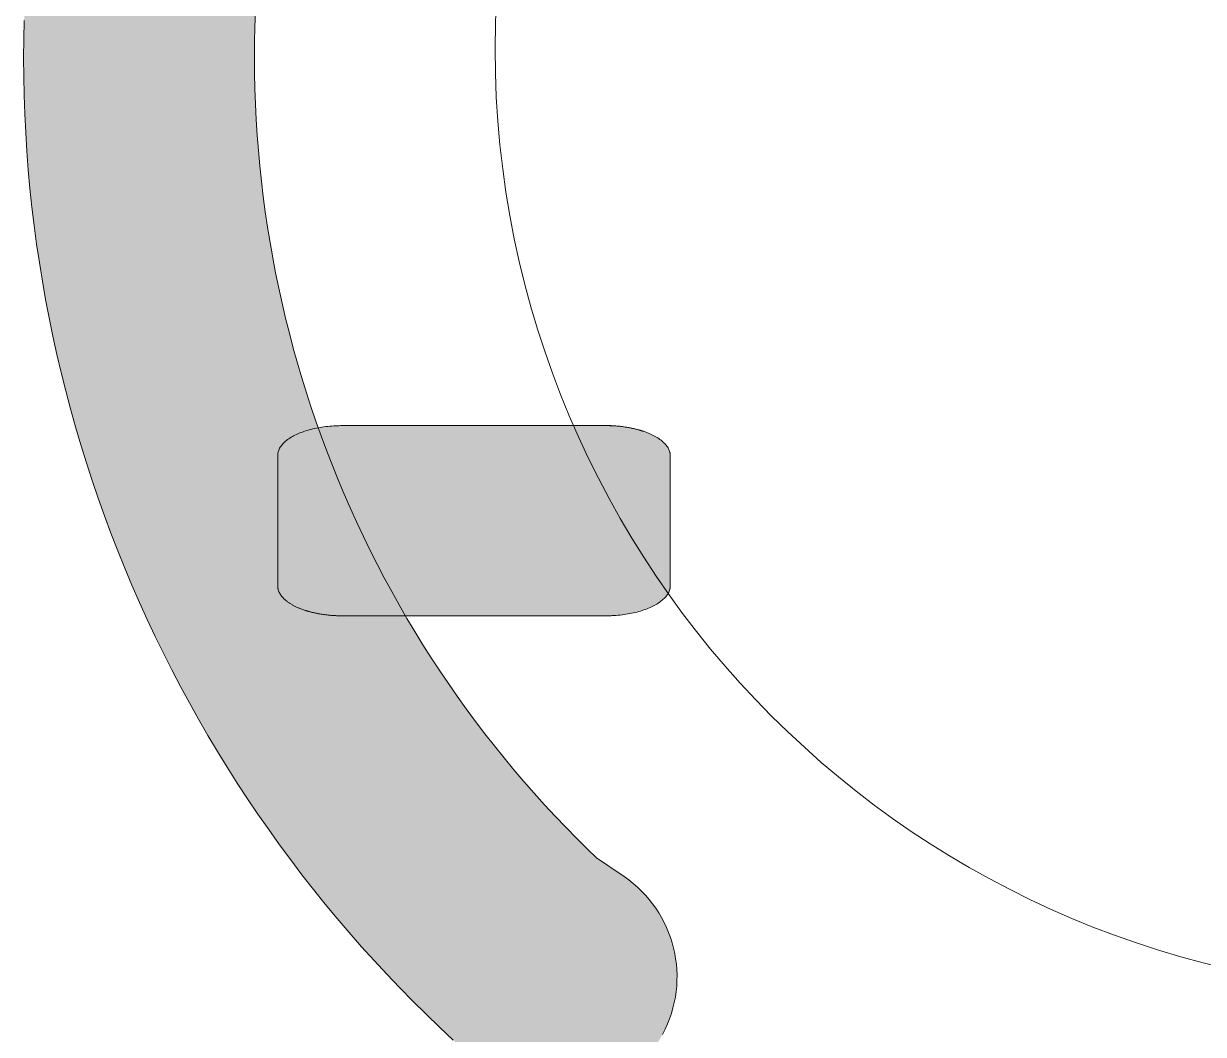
# Model space of a CAD drawing. Header units: metres. Extents: x 512 to 829, y -209 to 245.
# Drawn here: x 729.6267 to 729.8822, y -78.1878 to -77.969 of the extents above; entities that cross this region are included whole.
import ezdxf

# ---------------------------------------------------------------- set-up
doc = ezdxf.new("R2010")
doc.units = ezdxf.units.M
doc.header["$LTSCALE"] = 0.508
doc.layers.add('None', color=7, linetype='Continuous', lineweight=5)

msp = doc.modelspace()

# ---------------------------------------------------------------- hatches: boundary and pattern name
at = {"layer": 'None', "linetype": 'Continuous', "lineweight": 0}
h = msp.add_hatch(color=253, dxfattribs=at)
edge = h.paths.add_edge_path()
edge.add_arc((729.741905413396, -78.17534164447682), 0.0263100125701547, -28.28239194492909, 55.658272637245375, ccw=False)
edge.add_arc((729.741908591887, -78.17533966042743), 0.02630815379662664, -112.23924688093672, -28.28947705002662, ccw=False)
edge.add_line((729.7319516158067, -78.19969079147972), (729.7288466158067, -78.19708979147971))
edge.add_line((729.7288466158067, -78.1970897914797), (729.7257776158067, -78.1944457914797))
edge.add_line((729.7257776158067, -78.19444579147967), (729.7227486158067, -78.19176079147967))
edge.add_line((729.7227486158067, -78.19176079147962), (729.7197626158068, -78.18903879147963))
edge.add_line((729.7197626158066, -78.18903879147967), (729.7168056158066, -78.18626879147968))
edge.add_line((729.7168056158067, -78.18626879147962), (729.7138886158067, -78.18345579147962))
edge.add_line((729.7138886158067, -78.18345579147967), (729.7110166158067, -78.18060879147967))
edge.add_line((729.7110166158067, -78.1806087914797), (729.7081796158067, -78.17771679147971))
edge.add_line((729.7081796158067, -78.17771679147972), (729.7053866158067, -78.17478779147973))
edge.add_line((729.7053866158067, -78.17478779147962), (729.7026386158067, -78.17182579147962))
edge.add_line((729.7026386158067, -78.1718257914797), (729.6999246158067, -78.16881679147971))
edge.add_line((729.6999246158067, -78.16881679147968), (729.6972526158067, -78.16576879147968))
edge.add_line((729.6972526158066, -78.16576879147965), (729.6946296158067, -78.16269279147966))
edge.add_line((729.6946296158067, -78.16269279147969), (729.6920476158067, -78.15957579147968))
edge.add_line((729.6920476158067, -78.15957579147971), (729.6895066158067, -78.15642079147972))
edge.add_line((729.6895066158066, -78.15642079147972), (729.6870096158067, -78.15322879147972))
edge.add_line((729.6870096158067, -78.1532287914797), (729.6845646158067, -78.1500117914797))
edge.add_line((729.6845646158067, -78.15001179147964), (729.6821586158068, -78.14675479147965))
edge.add_line((729.6821586158067, -78.14675479147968), (729.6797976158067, -78.14346079147967))
edge.add_line((729.6797976158067, -78.1434607914797), (729.6774826158068, -78.14013579147971))
edge.add_line((729.6774826158066, -78.14013579147968), (729.6752176158067, -78.13677979147968))
edge.add_line((729.6752176158067, -78.13677979147963), (729.6730006158067, -78.13339679147963))
edge.add_line((729.6730006158067, -78.13339679147964), (729.6708296158067, -78.12998079147965))
edge.add_line((729.6708296158067, -78.12998079147962), (729.6687086158067, -78.12653979147963))
edge.add_line((729.6687086158066, -78.12653979147967), (729.6666296158066, -78.12305679147966))
edge.add_line((729.6666296158066, -78.12305679147971), (729.6646056158066, -78.1195547914797))
edge.add_line((729.6646056158066, -78.11955479147969), (729.6626266158066, -78.1160207914797))
edge.add_line((729.6626266158066, -78.11602079147963), (729.6606976158066, -78.11245479147962))
edge.add_line((729.6606976158067, -78.11245479147965), (729.6588236158067, -78.10887479147965))
edge.add_line((729.6588236158067, -78.1088747914797), (729.6569986158067, -78.10526679147969))
edge.add_line((729.6569986158066, -78.10526679147961), (729.6552196158066, -78.10162479147962))
edge.add_line((729.6552196158067, -78.10162479147971), (729.6534936158067, -78.0979597914797))
edge.add_line((729.6534936158067, -78.09795979147964), (729.6518196158067, -78.09427579147965))
edge.add_line((729.6518196158066, -78.09427579147962), (729.6501996158066, -78.09056979147962))
edge.add_line((729.6501996158067, -78.09056979147965), (729.6486296158067, -78.08684179147966))
edge.add_line((729.6486296158067, -78.08684179147963), (729.6471076158067, -78.08307979147963))
edge.add_line((729.6471076158067, -78.08307979147969), (729.6456426158067, -78.07930479147967))
edge.add_line((729.6456426158067, -78.07930479147967), (729.6442316158067, -78.07551579147969))
edge.add_line((729.6442316158067, -78.07551579147969), (729.6428706158067, -78.07169879147968))
edge.add_line((729.6428706158067, -78.07169879147966), (729.6415636158067, -78.06786479147965))
edge.add_line((729.6415636158067, -78.06786479147968), (729.6403146158067, -78.06402179147969))
edge.add_line((729.6403146158067, -78.06402179147972), (729.6391136158067, -78.06015079147971))
edge.add_line((729.6391136158067, -78.06015079147971), (729.6379706158067, -78.05626679147971))
edge.add_line((729.6379706158067, -78.05626679147963), (729.6368806158067, -78.05237079147963))
edge.add_line((729.6368806158067, -78.05237079147969), (729.6358446158067, -78.04845179147968))
edge.add_line((729.6358446158067, -78.04845179147969), (729.6348656158067, -78.0445307914797))
edge.add_line((729.6348656158067, -78.0445307914797), (729.6339406158066, -78.0405917914797))
edge.add_line((729.6339406158066, -78.04059179147964), (729.6330686158067, -78.03663279147963))
edge.add_line((729.6330686158067, -78.03663279147963), (729.6322556158067, -78.03267379147962))
edge.add_line((729.6322556158067, -78.03267379147962), (729.6314956158067, -78.02869779147963))
edge.add_line((729.6314956158067, -78.02869779147966), (729.6307906158066, -78.02470379147965))
edge.add_line((729.6307906158066, -78.02470379147962), (729.6301436158067, -78.02071179147963))
edge.add_line((729.6301436158067, -78.0207117914797), (729.6295506158067, -78.0167047914797))
edge.add_line((729.6295506158067, -78.0167047914797), (729.6290156158067, -78.0126947914797))
edge.add_line((729.6290156158067, -78.0126947914797), (729.6285346158066, -78.0086707914797))
edge.add_line((729.6285346158066, -78.00867079147963), (729.6281116158067, -78.00464179147963))
edge.add_line((729.6281116158067, -78.00464179147968), (729.6277436158067, -78.00061279147968))
edge.add_line((729.6277436158067, -78.00061279147963), (729.6274336158067, -77.99657979147963))
edge.add_line((729.6274336158067, -77.99657979147969), (729.6271786158067, -77.9925347914797))
edge.add_line((729.6271786158067, -77.99253479147967), (729.6269816158067, -77.98848779147966))
edge.add_line((729.6269816158067, -77.98848779147966), (729.6268406158067, -77.98445379147965))
edge.add_line((729.6268406158067, -77.98445379147961), (729.6267546158067, -77.9804037914796))
edge.add_line((729.6267546158067, -77.98040379147972), (729.6267266158067, -77.97635279147973))
edge.add_line((729.6267266158067, -77.97635279147971), (729.6267546158067, -77.97230179147971))
edge.add_line((729.6267546158067, -77.97230179147971), (729.6268406158067, -77.9682527914797))
edge.add_line((729.6268406158067, -77.9682527914797), (729.6269816158067, -77.9642177914797))
edge.add_line((729.6269816158067, -77.96421779147965), (729.6271786158067, -77.96017079147967))
edge.add_line((729.6271786158067, -77.96017079147964), (729.6274336158067, -77.95612779147964))
edge.add_line((729.6274336158067, -77.95612779147962), (729.6277436158067, -77.95209279147961))
edge.add_line((729.6277436158067, -77.95209279147969), (729.6281116158067, -77.94806379147968))
edge.add_line((729.6281116158067, -77.94806379147963), (729.6285346158066, -77.94403779147963))
edge.add_line((729.6285346158066, -77.94403779147967), (729.6290146158067, -77.94001179147968))
edge.add_line((729.6290146158067, -77.94001179147972), (729.6295516158067, -77.9359977914797))
edge.add_line((729.6295516158067, -77.93599779147962), (729.6301426158067, -77.93200279147962))
edge.add_line((729.6301426158067, -77.9320027914797), (729.6307896158066, -77.9280057914797))
edge.add_line((729.6307896158066, -77.92800579147968), (729.6314956158067, -77.92400879147968))
edge.add_line((729.6314956158067, -77.92400879147965), (729.6322556158067, -77.92003179147966))
edge.add_line((729.6322556158067, -77.92003179147969), (729.6330696158067, -77.9160717914797))
edge.add_line((729.6330696158067, -77.91607179147968), (729.6339386158066, -77.91212279147967))
edge.add_line((729.6339386158066, -77.91212279147965), (729.6348646158066, -77.90817479147964))
edge.add_line((729.6348646158067, -77.90817479147961), (729.6358466158067, -77.90424579147961))
edge.add_line((729.6358466158067, -77.90424579147964), (729.6368806158067, -77.90033579147963))
edge.add_line((729.6368806158067, -77.90033579147962), (729.6379706158067, -77.89643979147962))
edge.add_line((729.6379706158067, -77.89643979147968), (729.6391136158067, -77.89255579147968))
edge.add_line((729.6391136158067, -77.89255579147971), (729.6403146158067, -77.8886847914797))
edge.add_line((729.6403146158067, -77.8886847914797), (729.6415636158067, -77.88484179147969))
edge.add_line((729.6415636158067, -77.88484179147963), (729.6428706158067, -77.88100779147965))
edge.add_line((729.6428706158067, -77.88100779147965), (729.6442296158067, -77.87719479147964))
edge.add_line((729.6442296158067, -77.87719479147961), (729.6456416158067, -77.87340179147962))
edge.add_line((729.6456416158067, -77.87340179147964), (729.6471096158067, -77.86962179147963))
edge.add_line((729.6471096158067, -77.86962179147963), (729.6486266158067, -77.86587279147963))
edge.add_line((729.6486266158067, -77.86587279147966), (729.6501946158068, -77.86214679147966))
edge.add_line((729.6501946158066, -77.86214679147963), (729.6518176158066, -77.85843479147962))
edge.add_line((729.6518176158066, -77.85843479147968), (729.6534916158066, -77.85475079147967))
edge.add_line((729.6534916158067, -77.85475079147966), (729.6552176158067, -77.85108579147968))
edge.add_line((729.6552176158067, -77.8510857914797), (729.6569976158067, -77.84744279147971))
edge.add_line((729.6569976158066, -77.8474427914797), (729.6588196158066, -77.84383879147968))
edge.add_line((729.6588196158067, -77.8438387914797), (729.6606996158067, -77.8402467914797))
edge.add_line((729.6606996158067, -77.84024679147967), (729.6626316158067, -77.83667879147967))
edge.add_line((729.6626316158067, -77.8366787914797), (729.6646056158067, -77.8331527914797))
edge.add_line((729.6646056158066, -77.83315279147962), (729.6666266158066, -77.82965679147962))
edge.add_line((729.6666266158066, -77.82965679147969), (729.6687046158066, -77.8261737914797))
edge.add_line((729.6687046158066, -77.82617379147962), (729.6708286158066, -77.82272679147962))
edge.add_line((729.6708286158067, -77.82272679147968), (729.6729996158067, -77.8193107914797))
edge.add_line((729.6729996158067, -77.81931079147967), (729.6752196158067, -77.81592279147966))
edge.add_line((729.6752196158067, -77.8159227914797), (729.6774856158066, -77.8125677914797))
edge.add_line((729.6774856158066, -77.81256779147964), (729.6797966158066, -77.80924879147962))
edge.add_line((729.6797966158067, -77.8092487914796), (729.6821536158067, -77.80595979147961))
edge.add_line((729.6821536158067, -77.80595979147961), (729.6845586158066, -77.80270279147962))
edge.add_line((729.6845586158067, -77.80270279147965), (729.6870066158067, -77.79948179147965))
edge.add_line((729.6870066158067, -77.7994817914797), (729.6895066158067, -77.7962857914797))
edge.add_line((729.6895066158066, -77.7962857914797), (729.6920436158066, -77.7931367914797))
edge.add_line((729.6920436158067, -77.7931367914797), (729.6946226158067, -77.79002279147969))
edge.add_line((729.6946226158067, -77.7900227914796), (729.6972526158066, -77.7869377914796))
edge.add_line((729.6972526158066, -77.78693779147966), (729.6999206158066, -77.78389479147965))
edge.add_line((729.6999206158067, -77.78389479147961), (729.7026316158067, -77.78088979147961))
edge.add_line((729.7026316158067, -77.7808897914797), (729.7053846158067, -77.7779217914797))
edge.add_line((729.7053846158067, -77.77792179147968), (729.7081786158067, -77.77499179147969))
edge.add_line((729.7081786158067, -77.77499179147969), (729.7110156158067, -77.77209979147969))
edge.add_line((729.7110156158067, -77.7720997914796), (729.7138876158067, -77.7692527914796))
edge.add_line((729.7138876158067, -77.76925279147963), (729.7168046158067, -77.76643979147963))
edge.add_line((729.7168046158067, -77.76643979147968), (729.7197616158068, -77.76366979147969))
edge.add_line((729.7197616158066, -77.76366979147963), (729.7227436158066, -77.76095079147963))
edge.add_line((729.7227436158066, -77.76095079147967), (729.7257756158066, -77.75826279147967))
edge.add_line((729.7257756158067, -77.75826279147964), (729.7288476158067, -77.75561679147964))
edge.add_line((729.7288476158067, -77.75561679147961), (729.7319456158067, -77.75302179147961))
edge.add_arc((729.7419029800317, -77.77737184060652), 0.02630729926823215, 28.2878027504986, 112.24092118044811, ccw=False)
edge.add_arc((729.7419027653316, -77.7773717548489), 0.02630744768852007, -55.663297376758806, 28.28741668448629, ccw=False)
edge.add_line((729.7567416158067, -77.79909479147966), (729.7507706158067, -77.80247679147965))
edge.add_line((729.7507706158067, -77.80247679147965), (729.7514846158067, -77.80246479147965))
edge.add_line((729.7514846158067, -77.80246479147968), (729.7512516158067, -77.80268279147967))
edge.add_line((729.7512516158067, -77.8026827914797), (729.7488436158068, -77.80500479147969))
edge.add_line((729.7488436158067, -77.80500479147963), (729.7464646158066, -77.80736379147964))
edge.add_line((729.7464646158066, -77.8073637914797), (729.7441196158067, -77.8097537914797))
edge.add_line((729.7441196158067, -77.8097537914797), (729.7418076158067, -77.81217779147968))
edge.add_line((729.7418076158067, -77.8121777914796), (729.7395246158067, -77.81463879147961))
edge.add_line((729.7395246158067, -77.81463879147964), (729.7372826158066, -77.81712379147962))
edge.add_line((729.7372826158066, -77.81712379147962), (729.7350776158066, -77.81963979147963))
edge.add_line((729.7350776158066, -77.81963979147963), (729.7329036158067, -77.82218979147963))
edge.add_line((729.7329036158067, -77.82218979147967), (729.7307676158067, -77.82476879147967))
edge.add_line((729.7307676158067, -77.82476879147964), (729.7286676158067, -77.82737479147964))
edge.add_line((729.7286676158067, -77.82737479147966), (729.7266036158067, -77.83001379147964))
edge.add_line((729.7266036158067, -77.8300137914797), (729.7245756158067, -77.8326817914797))
edge.add_line((729.7245756158067, -77.83268179147967), (729.7225876158067, -77.83537379147967))
edge.add_line((729.7225876158067, -77.8353737914797), (729.7206356158067, -77.8380977914797))
edge.add_line((729.7206356158067, -77.83809779147964), (729.7187216158067, -77.84084779147963))
edge.add_line((729.7187216158067, -77.84084779147963), (729.7168496158066, -77.84361879147963))
edge.add_line((729.7168496158067, -77.84361879147968), (729.7150116158067, -77.8464237914797))
edge.add_line((729.7150116158067, -77.84642379147965), (729.7132136158067, -77.84925279147964))
edge.add_line((729.7132136158067, -77.84925279147967), (729.7114596158067, -77.85209879147968))
edge.add_line((729.7114596158067, -77.85209879147965), (729.7097416158067, -77.85497879147964))
edge.add_line((729.7097416158067, -77.85497879147965), (729.7080656158067, -77.85787879147966))
edge.add_line((729.7080656158066, -77.85787879147972), (729.7064316158067, -77.86079679147971))
edge.add_line((729.7064316158067, -77.86079679147963), (729.7048356158067, -77.86374479147963))
edge.add_line((729.7048356158067, -77.86374479147969), (729.7032826158068, -77.8667117914797))
edge.add_line((729.7032826158066, -77.8667117914797), (729.7017726158066, -77.8696977914797))
edge.add_line((729.7017726158067, -77.86969779147967), (729.7002996158067, -77.87271379147967))
edge.add_line((729.7002996158067, -77.87271379147967), (729.6988716158066, -77.87574579147967))
edge.add_line((729.6988716158066, -77.87574579147963), (729.6974866158066, -77.87879379147962))
edge.add_line((729.6974866158067, -77.87879379147967), (729.6961456158067, -77.88185979147967))
edge.add_line((729.6961456158067, -77.88185979147966), (729.6948466158067, -77.88494779147965))
edge.add_line((729.6948466158067, -77.8849477914797), (729.6935906158067, -77.88805079147971))
edge.add_line((729.6935906158067, -77.88805079147971), (729.6923776158067, -77.89117479147971))
edge.add_line((729.6923776158067, -77.89117479147967), (729.6912106158067, -77.89431079147968))
edge.add_line((729.6912106158067, -77.89431079147971), (729.6900846158067, -77.89746879147971))
edge.add_line((729.6900846158067, -77.8974687914797), (729.6890046158067, -77.9006367914797))
edge.add_line((729.6890046158067, -77.90063679147966), (729.6879696158067, -77.90382079147965))
edge.add_line((729.6879696158067, -77.90382079147969), (729.6869766158067, -77.90702279147969))
edge.add_line((729.6869766158067, -77.90702279147968), (729.6860316158067, -77.91023379147967))
edge.add_line((729.6860316158067, -77.91023379147964), (729.6851276158067, -77.91346379147964))
edge.add_line((729.6851276158067, -77.91346379147967), (729.6842716158067, -77.91669979147967))
edge.add_line((729.6842716158067, -77.91669979147969), (729.6834606158067, -77.91994579147968))
edge.add_line((729.6834606158067, -77.91994579147968), (729.6826966158067, -77.92320479147969))
edge.add_line((729.6826966158067, -77.92320479147963), (729.6819756158067, -77.92647879147962))
edge.add_line((729.6819756158067, -77.92647879147967), (729.6813016158067, -77.92975879147966))
edge.add_line((729.6813016158067, -77.92975879147968), (729.6806726158067, -77.93304979147968))
edge.add_line((729.6806726158067, -77.93304979147968), (729.6800896158067, -77.93634979147967))
edge.add_line((729.6800896158067, -77.93634979147964), (729.6795546158066, -77.93965679147965))
edge.add_line((729.6795546158066, -77.9396567914797), (729.6790636158066, -77.9429717914797))
edge.add_line((729.6790636158066, -77.94297179147964), (729.6786206158066, -77.94628679147964))
edge.add_line((729.6786206158067, -77.94628679147968), (729.6782246158067, -77.94960979147969))
edge.add_line((729.6782246158067, -77.9496097914797), (729.6778736158067, -77.95295079147971))
edge.add_line((729.6778736158067, -77.95295079147968), (729.6775686158066, -77.95628179147967))
edge.add_line((729.6775686158066, -77.95628179147968), (729.6773126158066, -77.95961679147969))
edge.add_line((729.6773126158067, -77.95961679147968), (729.6771016158067, -77.96295979147968))
edge.add_line((729.6771016158067, -77.96295979147965), (729.6769396158066, -77.96630679147965))
edge.add_line((729.6769396158066, -77.96630679147972), (729.6768216158066, -77.96965679147971))
edge.add_line((729.6768216158067, -77.96965679147968), (729.6767506158067, -77.97300579147968))
edge.add_line((729.6767506158067, -77.97300579147964), (729.6767276158066, -77.97635279147964))
edge.add_line((729.6767276158066, -77.97635279147971), (729.6767506158067, -77.9796997914797))
edge.add_line((729.6767506158067, -77.97969979147967), (729.6768216158067, -77.98304979147966))
edge.add_line((729.6768216158067, -77.98304979147963), (729.6769396158066, -77.98639879147964))
edge.add_line((729.6769396158066, -77.9863987914797), (729.6771016158067, -77.98974579147969))
edge.add_line((729.6771016158067, -77.98974579147966), (729.6773126158067, -77.99309079147966))
edge.add_line((729.6773126158067, -77.99309079147963), (729.6775686158068, -77.99642279147963))
edge.add_line((729.6775686158066, -77.99642279147963), (729.6778736158067, -77.99975679147963))
edge.add_line((729.6778736158067, -77.99975679147963), (729.6782236158067, -78.00309279147962))
edge.add_line((729.6782236158067, -78.00309279147962), (729.6786216158067, -78.00642079147963))
edge.add_line((729.6786216158067, -78.00642079147963), (729.6790646158067, -78.00973879147963))
edge.add_line((729.6790646158066, -78.00973879147966), (729.6795546158066, -78.01305179147965))
edge.add_line((729.6795546158066, -78.01305179147971), (729.6800906158066, -78.01635779147972))
edge.add_line((729.6800906158066, -78.01635779147966), (729.6806726158067, -78.01965779147966))
edge.add_line((729.6806726158067, -78.01965779147963), (729.6813026158067, -78.02295079147964))
edge.add_line((729.6813026158067, -78.02295079147962), (729.6819746158067, -78.02622579147962))
edge.add_line((729.6819746158067, -78.02622579147965), (729.6826956158067, -78.02949879147965))
edge.add_line((729.6826956158067, -78.02949879147968), (729.6834616158067, -78.03275879147968))
edge.add_line((729.6834616158067, -78.03275879147964), (729.6842716158067, -78.03600579147964))
edge.add_line((729.6842716158067, -78.03600579147962), (729.6851286158067, -78.03924479147963))
edge.add_line((729.6851286158067, -78.03924479147963), (729.6860316158067, -78.04247279147964))
edge.add_line((729.6860316158067, -78.04247279147967), (729.6869766158067, -78.04568379147968))
edge.add_line((729.6869766158067, -78.04568379147963), (729.6879696158067, -78.04888579147962))
edge.add_line((729.6879696158067, -78.04888579147962), (729.6890046158067, -78.05206979147962))
edge.add_line((729.6890046158067, -78.05206979147965), (729.6900836158067, -78.05523479147965))
edge.add_line((729.6900836158067, -78.05523479147962), (729.6912096158067, -78.05839379147962))
edge.add_line((729.6912096158067, -78.05839379147972), (729.6923796158067, -78.06153479147972))
edge.add_line((729.6923796158067, -78.06153479147963), (729.6935916158067, -78.06465779147962))
edge.add_line((729.6935916158067, -78.0646577914797), (729.6948476158067, -78.06776179147971))
edge.add_line((729.6948476158067, -78.06776179147971), (729.6961486158067, -78.07085279147971))
edge.add_line((729.6961486158067, -78.07085279147964), (729.6974896158067, -78.07391879147963))
edge.add_line((729.6974896158067, -78.07391879147963), (729.6988736158067, -78.07696479147964))
edge.add_line((729.6988736158066, -78.07696479147967), (729.7003026158067, -78.07999979147968))
edge.add_line((729.7003026158067, -78.07999979147962), (729.7017726158067, -78.08300879147961))
edge.add_line((729.7017726158067, -78.08300879147964), (729.7032836158068, -78.08599579147965))
edge.add_line((729.7032836158066, -78.08599579147972), (729.7048376158066, -78.08896479147971))
edge.add_line((729.7048376158067, -78.08896479147961), (729.7064306158067, -78.09190979147962))
edge.add_line((729.7064306158067, -78.09190979147968), (729.7080656158066, -78.09482879147967))
edge.add_line((729.7080656158066, -78.0948287914797), (729.7097436158066, -78.0977327914797))
edge.add_line((729.7097436158067, -78.09773279147964), (729.7114596158067, -78.10060679147963))
edge.add_line((729.7114596158067, -78.10060679147966), (729.7132126158067, -78.10345179147964))
edge.add_line((729.7132126158067, -78.10345179147964), (729.7150116158067, -78.10628279147966))
edge.add_line((729.7150116158067, -78.10628279147966), (729.7168516158067, -78.10908979147966))
edge.add_line((729.7168516158067, -78.10908979147962), (729.7187236158067, -78.11186379147962))
edge.add_line((729.7187236158067, -78.11186379147966), (729.7206356158067, -78.11461079147966))
edge.add_line((729.7206356158067, -78.11461079147966), (729.7225886158067, -78.11733479147965))
edge.add_line((729.7225886158067, -78.1173347914796), (729.7245786158066, -78.12002879147963))
edge.add_line((729.7245786158066, -78.12002879147963), (729.7266066158066, -78.12269679147963))
edge.add_line((729.7266066158066, -78.12269679147971), (729.7286696158067, -78.1253347914797))
edge.add_line((729.7286696158067, -78.12533479147964), (729.7307726158067, -78.12794479147966))
edge.add_line((729.7307726158067, -78.12794479147965), (729.7329066158067, -78.13052179147964))
edge.add_line((729.7329066158067, -78.13052179147962), (729.7350766158066, -78.13306579147962))
edge.add_line((729.7350766158066, -78.13306579147968), (729.7372896158066, -78.13559079147969))
edge.add_line((729.7372896158067, -78.13559079147967), (729.7395316158068, -78.13807679147966))
edge.add_line((729.7395316158066, -78.13807679147965), (729.7418086158067, -78.14053079147966))
edge.add_line((729.7418086158067, -78.1405307914797), (729.7441206158067, -78.1429547914797))
edge.add_line((729.7441206158067, -78.14295479147972), (729.7464656158066, -78.14534479147972))
edge.add_line((729.7464656158066, -78.14534479147972), (729.7488446158067, -78.14770379147971))
edge.add_line((729.7488446158067, -78.14770379147967), (729.7507996158066, -78.14958879147969))
edge.add_line((729.7507996158067, -78.14958879147969), (729.7567476158067, -78.15361779147969))
edge.add_line((729.7567476158067, -78.15361779147963), (729.7567476158067, -78.15361779147963))
for color, points in [(9, [(729.7311506158067, -78.18902079147972), (729.7296623345567, -78.18716043991719), (729.7281974908067, -78.18532938522969), (729.7267560845567, -78.18352762741722), (729.7253381158067, -78.18175516647966), (729.7239435845567, -78.18001200241713), (729.7225724908067, -78.17829813522962), (729.7212248345567, -78.17661356491715), (729.7199006158066, -78.1749582914797), (729.7185998345567, -78.17333231491716), (729.7173224908067, -78.17173563522965), (729.7160685845566, -78.17016825241717), (729.7148381158067, -78.16863016647972), (729.7136310845567, -78.16712137741717), (729.7124474908067, -78.16564188522966), (729.7112873345567, -78.16419168991717), (729.7101506158067, -78.16277079147972), (729.7090373345567, -78.16137918991717), (729.7079474908066, -78.16001688522965), (729.7068810845567, -78.15868387741716), (729.7058381158067, -78.1573801664797), (729.7048185845567, -78.15610575241715), (729.7038224908067, -78.15486063522962), (729.7028498345567, -78.15364481491713), (729.7019006158067, -78.15245829147966), (729.7009748345566, -78.15130106491722), (729.7000724908066, -78.15017313522969), (729.6991935845567, -78.14907450241719), (729.6983381158067, -78.14800516647972), (729.6975060845567, -78.14696512741716), (729.6966974908066, -78.14595438522963), (729.6959123345566, -78.14497293991712), (729.6951506158067, -78.14402079147965), (729.6944123345567, -78.1430979399172), (729.6936974908067, -78.14220438522966), (729.6930060845567, -78.14134012741715), (729.6923381158067, -78.14050516647967), (729.6916935845567, -78.13969950241722), (729.6910724908067, -78.13892313522967), (729.6904748345567, -78.13817606491716), (729.6899006158067, -78.13745829147967), (729.6893498345567, -78.13676981491722), (729.6888224908067, -78.13611063522967), (729.6883185845567, -78.13548075241715), (729.6878381158067, -78.13488016647966), (729.6873810845567, -78.1343088774172), (729.6869474908067, -78.13376688522965), (729.6865373345566, -78.13325418991712), (729.6861506158067, -78.13277079147963), (729.6857873345567, -78.13231668991716), (729.6854474908067, -78.13189188522972), (729.6851310845567, -78.13149637741719), (729.6848381158067, -78.13113016647969), (729.6845685845567, -78.13079325241722), (729.6843224908067, -78.13048563522966), (729.6840998345567, -78.13020731491713), (729.6839006158067, -78.12995829147962), (729.6837248345566, -78.12973856491715), (729.6835724908067, -78.1295481352297), (729.6834435845567, -78.12938700241716), (729.6833381158067, -78.12925516647965), (729.6832560845567, -78.12915262741717), (729.6831974908067, -78.12907938522972), (729.6831623345566, -78.12903543991717), (729.6831506158067, -78.12902079147966), (729.6831457329941, -78.12900882858901), (729.6831310845566, -78.12897293991716), (729.6831066704942, -78.12891312546401), (729.6830724908067, -78.12882938522966), (729.6830285454942, -78.12872171921401), (729.6829748345567, -78.12859012741717), (729.6829113579942, -78.12843460983902), (729.6828381158067, -78.12825516647968), (729.6827551079941, -78.12805179733903), (729.6826623345567, -78.12782450241718), (729.6825597954942, -78.12757328171404), (729.6824474908067, -78.1272981352297), (729.6823254204942, -78.12699906296405), (729.6821935845567, -78.1266760649172), (729.6820519829942, -78.12632914108906), (729.6819006158066, -78.12595829147972), (729.6817394829942, -78.12556351608907), (729.6815685845567, -78.12514481491712), (729.6813879204942, -78.12470218796409), (729.6811974908067, -78.12423563522964), (729.6809972954942, -78.123745156714), (729.6807873345567, -78.12323075241716), (729.6805676079941, -78.12269242233901), (729.6803381158066, -78.12213016647968), (729.6800988579942, -78.12154398483904), (729.6798498345566, -78.1209338774172), (729.6795910454941, -78.12029984421406), (729.6793224908067, -78.11964188522973), (729.6790441704942, -78.11896000046409), (729.6787560845567, -78.11825418991714), (729.6784582329942, -78.117524453589), (729.6781506158067, -78.11677079147967), (729.6778332329942, -78.11599320358903), (729.6775060845566, -78.1151916899172), (729.6771691704942, -78.11436625046406), (729.6768224908067, -78.11351688522973), (729.6764660454942, -78.11264359421409), (729.6760998345567, -78.11174637741715), (729.6757238579942, -78.11082523483901), (729.6753381158067, -78.10988016647968), (729.6749426079941, -78.10891117233905), (729.6745373345567, -78.10791825241722), (729.6741222954942, -78.10690140671409), (729.6736974908067, -78.10586063522965), (729.6732629204942, -78.10479593796401), (729.6728185845567, -78.10370731491719), (729.6723644829942, -78.10259476608906), (729.6719006158066, -78.10145829147973), (729.6714269829941, -78.1002978910891), (729.6709435845567, -78.09911356491716), (729.6704504204941, -78.09790531296403), (729.6699474908066, -78.09667313522971), (729.6694347954942, -78.09541703171408), (729.6689123345567, -78.09413700241714), (729.6683801079942, -78.09283304733901), (729.6678381158067, -78.09150516647969), (729.6672863579942, -78.09015335983906), (729.6667248345567, -78.08877762741713), (729.6661535454941, -78.087377969214), (729.6655724908067, -78.08595438522968), (729.6649816704942, -78.08450687546406), (729.6643810845567, -78.08303543991713), (729.6637707329942, -78.081540078589), (729.6631506158067, -78.08002079147968), (729.6625284971543, -78.07849433652359), (729.6619121411973, -78.07697747165548), (729.6613015479356, -78.07547019687513), (729.6606967173692, -78.07397251218276), (729.6600976494981, -78.07248441757827), (729.6595043443223, -78.07100591306175), (729.6589168018419, -78.069536998633), (729.6583350220567, -78.06807767429223), (729.6577590049668, -78.06662794003921), (729.6571887505723, -78.06518779587418), (729.6566242588731, -78.06375724179702), (729.6560655298692, -78.06233627780784), (729.6555125635606, -78.06092490390643), (729.6549653599473, -78.05952312009299), (729.6544239190293, -78.05813092636743), (729.6538882408067, -78.05674832272962), (729.6533583252793, -78.05537530917991), (729.6528341724473, -78.05401188571796), (729.6523157823106, -78.05265805234399), (729.6518031548692, -78.05131380905777), (729.6512962901231, -78.04997915585955), (729.6507951880723, -78.04865409274919), (729.6502998487168, -78.0473386197267), (729.6498102720567, -78.0460327367922), (729.6493264580919, -78.04473644394545), (729.6488484068223, -78.04344974118669), (729.648376118248, -78.0421726285158), (729.6479095923692, -78.04090510593278), (729.6474488291856, -78.03964717343763), (729.6469938286973, -78.03839883103046), (729.6465445909043, -78.03716007871117), (729.6461011158067, -78.03593091647963), (729.6456634034043, -78.03471134433607), (729.6452314536973, -78.0335013622805), (729.6448052666856, -78.03230097031269), (729.6443848423692, -78.03111016843275), (729.643970180748, -78.02992895664079), (729.6435612818223, -78.0287573349367), (729.6431581455919, -78.02759530332048), (729.6427607720567, -78.02644286179213), (729.6423691612168, -78.02530001035177), (729.6419833130723, -78.02416674899916), (729.6416032276231, -78.02304307773454), (729.6412289048692, -78.02192899655779), (729.6408603448106, -78.02082450546891), (729.6404975474474, -78.0197296044679), (729.6401405127793, -78.01864429355487), (729.6397892408066, -78.01756857272972), (729.6394437315294, -78.01650244199232), (729.6391039849473, -78.0154459013429), (729.6387700010606, -78.01439895078147), (729.6384417798691, -78.0133615903078), (729.6381193213731, -78.0123338199221), (729.6378026255722, -78.01131563962417), (729.6374916924668, -78.01030704941422), (729.6371865220567, -78.00930804929214), (729.6368871143418, -78.00831863925794), (729.6365934693223, -78.00733881931171), (729.6363055869981, -78.00636858945325), (729.6360234673692, -78.00540794968276), (729.6357471104355, -78.00445690000015), (729.6354765161973, -78.00351544040541), (729.6352116846543, -78.00258357089865), (729.6349526158067, -78.00166129147965), (729.634702887047, -78.00075197568378), (729.6344660757676, -77.99985899704609), (729.6342421819688, -77.99898235556657), (729.6340312056504, -77.99812205124533), (729.6338331468125, -77.99727808408215), (729.6336480054551, -77.99645045407738), (729.6334757815781, -77.99563916123066), (729.6333164751817, -77.99484420554222), (729.6331700862656, -77.99406558701185), (729.6330366148301, -77.99330330563987), (729.632916060875, -77.99255736142595), (729.6328084244004, -77.99182775437032), (729.6327137054063, -77.99111448447286), (729.6326319038926, -77.99041755173357), (729.6325630198594, -77.98973695615257), (729.6325070533067, -77.98907269772963), (729.6324640042344, -77.98842477646497), (729.6324338726427, -77.9877931923586), (729.6324166585313, -77.98717794541028), (729.6324123619004, -77.98657903562025), (729.6324209827501, -77.98599646298851), (729.6324425210801, -77.98543022751483), (729.6324769768906, -77.98488032919943), (729.6325243501817, -77.9843467680422), (729.6325846409532, -77.98382954404315), (729.6326578492051, -77.98332865720226), (729.6327439749375, -77.98284410751967), (729.6328430181504, -77.98237589499524), (729.6329549788438, -77.9819240196291), (729.6330798570176, -77.98148848142102), (729.6332176526719, -77.98106928037123), (729.6333683658066, -77.98066641647972), (729.6335319964219, -77.98027988974627), (729.6337085445176, -77.9799097001711), (729.6338980100938, -77.97955584775411), (729.6341003931504, -77.9792183324953), (729.6343156936875, -77.97889715439476), (729.6345439117051, -77.97859231345228), (729.6347850472032, -77.97830380966809), (729.6350391001816, -77.97803164304219), (729.6353060706407, -77.97777581357434), (729.6355859585801, -77.97753632126478), (729.635878764, -77.9773131661135), (729.6361844869004, -77.97710634812029), (729.6365031272812, -77.97691586728536), (729.6368346851426, -77.9767417236086), (729.6371791604844, -77.97658391709001), (729.6375365533066, -77.97644244772971), (729.6379068636094, -77.97631731552747), (729.6382900913926, -77.97620852048362), (729.6386862366563, -77.97611606259784), (729.6390952994004, -77.97603994187034), (729.639517279625, -77.9759801583009), (729.6399521773301, -77.97593671188986), (729.6403999925157, -77.97590960263688), (729.6408607251817, -77.97589883054218), (729.6413343753281, -77.97590439560565), (729.6418209429551, -77.9759262978273), (729.6423204280626, -77.97596453720723), (729.6428328306504, -77.97601911374534), (729.6433581507188, -77.97609002744161), (729.6438963882676, -77.97617727829606), (729.6444475432969, -77.9762808663088), (729.6450116158067, -77.9764007914797), (729.6455776897812, -77.97653291110862), (729.6461348492052, -77.97667308249527), (729.6466830940782, -77.97682130563987), (729.6472224244004, -77.97697758054221), (729.647752840172, -77.97714190720228), (729.6482743413926, -77.97731428562031), (729.6487869280626, -77.97749471579607), (729.6492906001816, -77.97768319772968), (729.64978535775, -77.97787973142113), (729.6502712007676, -77.97808431687031), (729.6507481292344, -77.97829695407734), (729.6512161431505, -77.97851764304221), (729.6516752425157, -77.97874638376481), (729.6521254273301, -77.97898317624526), (729.6525666975938, -77.97922802048356), (729.6529990533066, -77.9794809164797), (729.6534224944688, -77.97974186423357), (729.6538370210801, -77.98001086374529), (729.6542426331407, -77.98028791501486), (729.6546393306504, -77.98057301804215), (729.6550271136094, -77.98086617282729), (729.6554059820177, -77.98116737937028), (729.655775935875, -77.98147663767111), (729.6561369751817, -77.98179394772967), (729.6564890999375, -77.98211930954608), (729.6568323101426, -77.98245272312033), (729.6571666057969, -77.98279418845232), (729.6574919869005, -77.98314370554215), (729.6578084534532, -77.98350127438982), (729.6581160054551, -77.98386689499534), (729.6584146429063, -77.9842405673586), (729.6587043658067, -77.9846222914797), (729.6589851741563, -77.98501206735853), (729.6592570679551, -77.98540989499531), (729.6595200472032, -77.98581577438983), (729.6597741119004, -77.9862297055422), (729.660019262047, -77.9866516884523), (729.6602554976427, -77.98708172312024), (729.6604828186876, -77.98751980954603), (729.6607012251817, -77.98796594772966), (729.660910717125, -77.98842013767103), (729.6611112945176, -77.98888237937024), (729.6613029573595, -77.9893526728273), (729.6614857056504, -77.9898310180422), (729.6616595393907, -77.99031741501483), (729.6618244585801, -77.99081186374531), (729.6619804632188, -77.99131436423363), (729.6621275533067, -77.99182491647969), (729.6622657288437, -77.99234352048359), (729.6623949898301, -77.99287017624533), (729.6625153362656, -77.99340488376481), (729.6626267681504, -77.99394764304213), (729.6627292854844, -77.9944984540773), (729.6628228882677, -77.99505731687032), (729.6629075765001, -77.99562423142106), (729.6629833501817, -77.99619919772965), (729.6630502093126, -77.99678221579609), (729.6631081538926, -77.99737328562026), (729.663157183922, -77.99797240720238), (729.6631972994004, -77.99857958054213), (729.6632285003282, -77.99919480563983), (729.6632507867051, -77.99981808249527), (729.6632641585313, -78.00044941110855), (729.6632686158067, -78.00108879147967), (729.6826956158067, -78.07302079147962), (729.7030536158067, -78.11627079147968), (729.7444766158067, -78.15769479147968), (729.7448632364121, -78.15809228269063), (729.7452309732286, -78.1584926938234), (729.745579826256, -78.15889602487812), (729.7459097954942, -78.15930227585466), (729.7462208809434, -78.15971144675314), (729.7465130826035, -78.16012353757344), (729.7467864004747, -78.16053854831557), (729.7470408345566, -78.16095647897964), (729.7472763848497, -78.16137732956565), (729.7474930513536, -78.16180110007338), (729.7476908340684, -78.16222779050315), (729.7478697329942, -78.16265740085464), (729.7480297481309, -78.16308993112807), (729.7481708794786, -78.16352538132344), (729.7482931270372, -78.16396375144063), (729.7483964908067, -78.16440504147965), (729.7484809707871, -78.16484925144061), (729.7485465669786, -78.1652963813234), (729.7485932793809, -78.16574643112813), (729.7486211079942, -78.16619940085468), (729.7486300528184, -78.16665529050306), (729.7486201138536, -78.16711410007338), (729.7485912910996, -78.16757582956564), (729.7485435845567, -78.16804047897972), (729.7484769942247, -78.16850804831563), (729.7483915201036, -78.16897853757337), (729.7482871621934, -78.16945194675316), (729.7481639204942, -78.16992827585466), (729.7480217950059, -78.1704075248781), (729.7478607857286, -78.17088969382337), (729.7476808926622, -78.17137478269058), (729.7474821158066, -78.17186279147973), (729.7472644551622, -78.17235372019059), (729.7470279107285, -78.17284756882339), (729.7467724825059, -78.17334433737813), (729.7464981704942, -78.17384402585469), (729.7462049746935, -78.17434663425308), (729.7458928951036, -78.17485216257342), (729.7455619317246, -78.17536061081557), (729.7452120845567, -78.17587197897967), (729.7448433535997, -78.1763862670656), (729.7444557388535, -78.17690347507346), (729.7440492403184, -78.17742360300315), (729.7436238579942, -78.17794665085466), (729.7431795918809, -78.17847261862812), (729.7427164419786, -78.1790015063234), (729.7422344082871, -78.17953331394062), (729.7417334908067, -78.18006804147967), (729.7412136895372, -78.18060568894066), (729.7406750044786, -78.18114625632347), (729.7401174356309, -78.18168974362811), (729.7395409829942, -78.18223615085469), (729.7389456465684, -78.1827854780031), (729.7383314263535, -78.18333772507344), (729.7376983223496, -78.18389289206561), (729.7370463345567, -78.18445097897973), (729.7363754629746, -78.18501198581566), (729.7356857076036, -78.18557591257343), (729.7349770684434, -78.18614275925313), (729.7342495454942, -78.18671252585466), (729.7335031387559, -78.18728521237813), (729.7327378482286, -78.18786081882342), (729.7319536739121, -78.18843934519066)]), (8, [(729.6957465907846, -78.0971742613649), (729.6954030135853, -78.09717230368642), (729.695059643344, -78.09716643183015), (729.6947166868943, -78.09715664933321), (729.69437435082, -78.09714296208824), (729.6940328413318, -78.0971253783398), (729.6936923641422, -78.09710390867963), (729.6933531243419, -78.09707856604041), (729.6930153262764, -78.09704936568744), (729.6926791734224, -78.09701632521012), (729.692344868266, -78.09697946451058), (729.69201261218, -78.09693880579255), (729.6916826053031, -78.09689437354712), (729.6913550464191, -78.09684619453867), (729.6910301328371, -78.0967942977885), (729.6907080602731, -78.09673871455732), (729.6903890227316, -78.09667947832622), (729.6900732123885, -78.09661662477697), (729.6897608194765, -78.09655019177012), (729.6894520321695, -78.09648021932264), (729.6891470364691, -78.09640674958314), (729.6888460160934, -78.09632982680705), (729.6885491523659, -78.09624949732984), (729.6882566241062, -78.096165809539), (729.6879686075223, -78.09607881384477), (729.6876852761047, -78.09598856265029), (729.6874068005217, -78.09589511031947), (729.6871333485165, -78.09579851314447), (729.6868650848063, -78.09569882931169), (729.6866021709833, -78.09559611886709), (729.6863447654167, -78.09549044367964), (729.6860930231583, -78.09538186740406), (729.685847095848, -78.09527045544257), (729.6856071316233, -78.09515627490566), (729.6853732750296, -78.09503939457136), (729.6851456669335, -78.0949198848441), (729.6849244444376, -78.09479781771188), (729.6847097407979, -78.09467326670358), (729.6845016853439, -78.094546306844), (729.6843004034005, -78.09441701460912), (729.6841060162124, -78.09428546787944), (729.6839186408711, -78.09415174589412), (729.6837383902446, -78.0940159292021), (729.6835653729091, -78.09387809961436), (729.6833996930837, -78.09373834015423), (729.6832414505678, -78.09359673500762), (729.6830907406809, -78.09345336947217), (729.6829476542048, -78.09330832990588), (729.6828122773295, -78.09316170367526), (729.6826846916009, -78.09301357910238), (729.682564973872, -78.09286404541194), (729.6824531962563, -78.09271319267748), (729.6823494260843, -78.09256111176705), (729.6822537258635, -78.09240789428839), (729.6821661532399, -78.09225363253427), (729.682086760964, -78.09209841942584), (729.682015596859, -78.0919423484579), (729.6819527037911, -78.09178551364175), (729.6818981196451, -78.09162800944875), (729.6818518773002, -78.09146993075365), (729.6818140046112, -78.091311372777), (729.6817845243911, -78.09115243102826), (729.6817634543977, -78.09099320124801), (729.6817508073228, -78.0908337793503), (729.6817465907847, -78.09067426136482), (729.6817465907847, -78.0624962613648), (729.6817508073228, -78.06233674337943), (729.6817634543977, -78.06217732148173), (729.6817845243911, -78.06201809170147), (729.6818140046112, -78.06185914995274), (729.6818518773002, -78.06170059197609), (729.6818981196451, -78.06154251328087), (729.6819527037911, -78.06138500908787), (729.682015596859, -78.06122817427172), (729.682086760964, -78.06107210330379), (729.6821661532399, -78.06091689019547), (729.6822537258635, -78.06076262844124), (729.6823494260843, -78.06060941096268), (729.6824531962563, -78.06045733005226), (729.682564973872, -78.0603064773178), (729.6826846916009, -78.06015694362736), (729.6828122773295, -78.06000881905447), (729.6829476542048, -78.05986219282386), (729.6830907406809, -78.05971715325757), (729.6832414505678, -78.05957378772212), (729.6833996930837, -78.0594321825755), (729.6835653729091, -78.05929242311538), (729.6837383902446, -78.05915459352764), (729.6839186408711, -78.05901877683561), (729.6841060162124, -78.05888505485018), (729.6843004034005, -78.05875350812062), (729.6845016853439, -78.05862421588563), (729.6847097407979, -78.05849725602604), (729.6849244444376, -78.05837270501775), (729.6851456669335, -78.05825063788564), (729.6853732750296, -78.05813112815838), (729.6856071316233, -78.05801424782408), (729.685847095848, -78.05790006728716), (729.6860930231583, -78.05778865532568), (729.6863447654167, -78.05768007904999), (729.6866021709833, -78.05757440386253), (729.6868650848063, -78.05747169341794), (729.6871333485165, -78.05737200958527), (729.6874068005217, -78.05727541241026), (729.6876852761047, -78.05718196007933), (729.6879686075223, -78.05709170888485), (729.6882566241062, -78.05700471319074), (729.6885491523659, -78.0569210253999), (729.6888460160934, -78.05684069592269), (729.6891470364691, -78.0567637731466), (729.6894520321695, -78.0566903034071), (729.6897608194765, -78.0566203309595), (729.6900732123885, -78.05655389795277), (729.6903890227316, -78.05649104440351), (729.6907080602731, -78.05643180817242), (729.6910301328371, -78.05637622494112), (729.6913550464191, -78.05632432819095), (729.6916826053031, -78.05627614918262), (729.69201261218, -78.05623171693719), (729.692344868266, -78.05619105821904), (729.6926791734224, -78.05615419751962), (729.6930153262764, -78.05612115704218), (729.6933531243419, -78.05609195668933), (729.6936923641422, -78.05606661405011), (729.6940328413318, -78.05604514438994), (729.69437435082, -78.0560275606415), (729.6947166868943, -78.05601387339641), (729.695059643344, -78.05600409089948), (729.6954030135853, -78.05599821904332), (729.6957465907846, -78.05599626136484), (729.7527405907846, -78.05599626136484), (729.753084167984, -78.05599821904332), (729.7534275382252, -78.05600409089948), (729.753770494675, -78.05601387339641), (729.7541128307492, -78.0560275606415), (729.7544543402374, -78.05604514438994), (729.754794817427, -78.05606661405011), (729.7551340572272, -78.05609195668933), (729.7554718552929, -78.05612115704218), (729.7558080081468, -78.05615419751962), (729.7561423133033, -78.05619105821904), (729.7564745693893, -78.05623171693719), (729.7568045762662, -78.05627614918262), (729.7571321351502, -78.05632432819095), (729.7574570487321, -78.05637622494112), (729.7577791212962, -78.05643180817242), (729.7580981588377, -78.05649104440351), (729.7584139691807, -78.05655389795277), (729.7587263620926, -78.0566203309595), (729.7590351493998, -78.0566903034071), (729.7593401451002, -78.0567637731466), (729.7596411654758, -78.05684069592269), (729.7599380292033, -78.0569210253999), (729.760230557463, -78.05700471319074), (729.7605185740468, -78.05709170888485), (729.7608019054644, -78.05718196007933), (729.7610803810475, -78.05727541241026), (729.7613538330527, -78.05737200958527), (729.761622096763, -78.05747169341794), (729.761885010586, -78.05757440386253), (729.7621424161524, -78.05768007904999), (729.7623941584109, -78.05778865532568), (729.7626400857212, -78.05790006728716), (729.7628800499459, -78.05801424782408), (729.7631139065396, -78.05813112815838), (729.7633415146357, -78.05825063788564), (729.7635627371317, -78.05837270501775), (729.7637774407714, -78.05849725602604), (729.7639854962254, -78.05862421588563), (729.7641867781688, -78.05875350812062), (729.7643811653568, -78.05888505485018), (729.7645685406981, -78.05901877683561), (729.7647487913246, -78.05915459352764), (729.7649218086601, -78.05929242311538), (729.7650874884855, -78.0594321825755), (729.7652457310013, -78.05957378772212), (729.7653964408884, -78.05971715325757), (729.7655395273645, -78.05986219282386), (729.7656749042397, -78.06000881905447), (729.7658024899683, -78.06015694362736), (729.7659222076971, -78.0603064773178), (729.7660339853129, -78.06045733005226), (729.7661377554848, -78.06060941096268), (729.7662334557058, -78.06076262844124), (729.7663210283293, -78.06091689019547), (729.7664004206051, -78.06107210330379), (729.7664715847102, -78.06122817427172), (729.766534477778, -78.06138500908787), (729.7665890619242, -78.06154251328087), (729.766635304269, -78.06170059197609), (729.766673176958, -78.06185914995274), (729.7667026571781, -78.06201809170147), (729.7667237271714, -78.06217732148173), (729.7667363742463, -78.06233674337943), (729.7667405907846, -78.0624962613648), (729.7667405907846, -78.09067426136482), (729.7667363742463, -78.0908337793503), (729.7667237271714, -78.09099320124801), (729.7667026571781, -78.09115243102826), (729.766673176958, -78.091311372777), (729.766635304269, -78.09146993075365), (729.7665890619242, -78.09162800944875), (729.766534477778, -78.09178551364175), (729.7664715847102, -78.0919423484579), (729.7664004206051, -78.09209841942584), (729.7663210283293, -78.09225363253427), (729.7662334557058, -78.09240789428839), (729.7661377554848, -78.09256111176705), (729.7660339853129, -78.09271319267748), (729.7659222076971, -78.09286404541194), (729.7658024899683, -78.09301357910238), (729.7656749042397, -78.09316170367526), (729.7655395273645, -78.09330832990588), (729.7653964408884, -78.09345336947217), (729.7652457310013, -78.09359673500762), (729.7650874884855, -78.09373834015423), (729.7649218086601, -78.09387809961436), (729.7647487913246, -78.0940159292021), (729.7645685406981, -78.09415174589412), (729.7643811653568, -78.09428546787944), (729.7641867781688, -78.09441701460912), (729.7639854962254, -78.094546306844), (729.7637774407714, -78.09467326670358), (729.7635627371317, -78.09479781771188), (729.7633415146357, -78.0949198848441), (729.7631139065396, -78.09503939457136), (729.7628800499459, -78.09515627490566), (729.7626400857212, -78.09527045544257), (729.7623941584109, -78.09538186740406), (729.7621424161524, -78.09549044367964), (729.761885010586, -78.09559611886709), (729.761622096763, -78.09569882931169), (729.7613538330527, -78.09579851314447), (729.7610803810475, -78.09589511031947), (729.7608019054644, -78.09598856265029), (729.7605185740468, -78.09607881384477), (729.760230557463, -78.096165809539), (729.7599380292033, -78.09624949732984), (729.7596411654758, -78.09632982680705), (729.7593401451002, -78.09640674958314), (729.7590351493998, -78.09648021932264), (729.7587263620926, -78.09655019177012), (729.7584139691807, -78.09661662477697), (729.7580981588377, -78.09667947832622), (729.7577791212962, -78.09673871455732), (729.7574570487321, -78.0967942977885), (729.7571321351502, -78.09684619453867), (729.7568045762662, -78.09689437354712), (729.7564745693893, -78.09693880579255), (729.7561423133033, -78.09697946451058), (729.7558080081468, -78.09701632521012), (729.7554718552929, -78.09704936568744), (729.7551340572272, -78.09707856604041), (729.754794817427, -78.09710390867963), (729.7544543402374, -78.0971253783398), (729.7541128307492, -78.09714296208824), (729.753770494675, -78.09715664933321), (729.7534275382252, -78.09716643183015), (729.753084167984, -78.09717230368642), (729.7527405907846, -78.0971742613649)])]:
    msp.add_hatch(color=color, dxfattribs=at).paths.add_polyline_path(points)

# ---------------------------------------------------------------- linework, layer by layer
at = {"layer": 'None', "color": 7, "linetype": 'Continuous', "lineweight": 9}
for p, q in [((729.6769396158066, -77.96630679147972), (729.6768216158067, -77.96965679147968)), ((729.6267546158067, -77.97230179147971), (729.6268406158067, -77.9682527914797)), ((729.6768216158067, -77.96965679147968), (729.6767506158067, -77.97300579147964)), ((729.6267266158067, -77.97635279147971), (729.6267546158067, -77.97230179147971)), ((729.6767506158067, -77.97300579147964), (729.6767276158066, -77.97635279147971)), ((729.6267546158067, -77.98040379147972), (729.6267266158067, -77.97635279147971)), ((729.6767276158066, -77.97635279147971), (729.6767506158067, -77.97969979147967)), ((729.6268406158067, -77.98445379147961), (729.6267546158067, -77.98040379147972)), ((729.6767506158067, -77.97969979147967), (729.6768216158067, -77.98304979147963)), ((729.6768216158067, -77.98304979147963), (729.6769396158066, -77.9863987914797)), ((729.6269816158067, -77.98848779147966), (729.6268406158067, -77.98445379147961)), ((729.6769396158066, -77.9863987914797), (729.6771016158067, -77.98974579147966)), ((729.6271786158067, -77.99253479147967), (729.6269816158067, -77.98848779147966)), ((729.6771016158067, -77.98974579147966), (729.6773126158067, -77.99309079147963)), ((729.6274336158067, -77.99657979147969), (729.6271786158067, -77.99253479147967)), ((729.6773126158067, -77.99309079147963), (729.6775686158066, -77.99642279147963)), ((729.6277436158067, -78.00061279147963), (729.6274336158067, -77.99657979147969)), ((729.6775686158066, -77.99642279147963), (729.6778736158067, -77.99975679147963)), ((729.6281116158067, -78.00464179147968), (729.6277436158067, -78.00061279147963)), ((729.6778736158067, -77.99975679147963), (729.6782236158067, -78.00309279147962)), ((729.6782236158067, -78.00309279147962), (729.6786216158067, -78.00642079147963)), ((729.6285346158066, -78.00867079147963), (729.6281116158067, -78.00464179147968)), ((729.6290156158067, -78.0126947914797), (729.6285346158066, -78.00867079147963)), ((729.6786216158067, -78.00642079147963), (729.6790646158066, -78.00973879147966)), ((729.6790646158066, -78.00973879147966), (729.6795546158066, -78.01305179147971)), ((729.6295506158067, -78.0167047914797), (729.6290156158067, -78.0126947914797)), ((729.6795546158066, -78.01305179147971), (729.6800906158066, -78.01635779147966)), ((729.6800906158066, -78.01635779147966), (729.6806726158067, -78.01965779147963)), ((729.6301436158067, -78.0207117914797), (729.6295506158067, -78.0167047914797)), ((729.6307906158066, -78.02470379147962), (729.6301436158067, -78.0207117914797)), ((729.6806726158067, -78.01965779147963), (729.6813026158067, -78.02295079147962)), ((729.6813026158067, -78.02295079147962), (729.6819746158067, -78.02622579147965)), ((729.6314956158067, -78.02869779147966), (729.6307906158066, -78.02470379147962)), ((729.6819746158067, -78.02622579147965), (729.6826956158067, -78.02949879147968)), ((729.6322556158067, -78.03267379147962), (729.6314956158067, -78.02869779147966)), ((729.6826956158067, -78.02949879147968), (729.6834616158067, -78.03275879147964)), ((729.6330686158067, -78.03663279147963), (729.6322556158067, -78.03267379147962)), ((729.6834616158067, -78.03275879147964), (729.6842716158067, -78.03600579147962)), ((729.6339406158066, -78.04059179147964), (729.6330686158067, -78.03663279147963)), ((729.6842716158067, -78.03600579147962), (729.6851286158067, -78.03924479147963)), ((729.6851286158067, -78.03924479147963), (729.6860316158067, -78.04247279147967)), ((729.6348656158067, -78.0445307914797), (729.6339406158066, -78.04059179147964)), ((729.6358446158067, -78.04845179147969), (729.6348656158067, -78.0445307914797)), ((729.6860316158067, -78.04247279147967), (729.6869766158067, -78.04568379147963)), ((729.6869766158067, -78.04568379147963), (729.6879696158067, -78.04888579147962)), ((729.6368806158067, -78.05237079147969), (729.6358446158067, -78.04845179147969)), ((729.6879696158067, -78.04888579147962), (729.6890046158067, -78.05206979147965)), ((729.6890046158067, -78.05206979147965), (729.6900836158067, -78.05523479147962)), ((729.6379706158067, -78.05626679147963), (729.6368806158067, -78.05237079147969)), ((729.6391136158067, -78.06015079147971), (729.6379706158067, -78.05626679147963)), ((729.6900836158067, -78.05523479147962), (729.6912096158067, -78.05839379147972)), ((729.6912096158067, -78.05839379147972), (729.6923796158067, -78.06153479147963)), ((729.6403146158067, -78.06402179147972), (729.6391136158067, -78.06015079147971)), ((729.6923796158067, -78.06153479147963), (729.6935916158067, -78.0646577914797)), ((729.6415636158067, -78.06786479147968), (729.6403146158067, -78.06402179147972)), ((729.6935916158067, -78.0646577914797), (729.6948476158067, -78.06776179147971)), ((729.6428706158067, -78.07169879147966), (729.6415636158067, -78.06786479147968)), ((729.6948476158067, -78.06776179147971), (729.6961486158067, -78.07085279147964)), ((729.6442316158067, -78.07551579147969), (729.6428706158067, -78.07169879147966)), ((729.6961486158067, -78.07085279147964), (729.6974896158067, -78.07391879147963)), ((729.6974896158067, -78.07391879147963), (729.6988736158066, -78.07696479147967)), ((729.6456426158067, -78.07930479147967), (729.6442316158067, -78.07551579147969)), ((729.6988736158066, -78.07696479147967), (729.7003026158067, -78.07999979147962)), ((729.6471076158067, -78.08307979147969), (729.6456426158067, -78.07930479147967)), ((729.7003026158067, -78.07999979147962), (729.7017726158067, -78.08300879147964)), ((729.6486296158067, -78.08684179147963), (729.6471076158067, -78.08307979147969)), ((729.7017726158067, -78.08300879147964), (729.7032836158066, -78.08599579147972)), ((729.6501996158067, -78.09056979147965), (729.6486296158067, -78.08684179147963)), ((729.7032836158066, -78.08599579147972), (729.7048376158067, -78.08896479147961)), ((729.6518196158066, -78.09427579147962), (729.6501996158067, -78.09056979147965)), ((729.7048376158067, -78.08896479147961), (729.7064306158067, -78.09190979147968)), ((729.7064306158067, -78.09190979147968), (729.7080656158066, -78.0948287914797)), ((729.6534936158067, -78.09795979147964), (729.6518196158066, -78.09427579147962)), ((729.7080656158066, -78.0948287914797), (729.7097436158067, -78.09773279147964)), ((729.6552196158067, -78.10162479147971), (729.6534936158067, -78.09795979147964)), ((729.7097436158067, -78.09773279147964), (729.7114596158067, -78.10060679147966)), ((729.7114596158067, -78.10060679147966), (729.7132126158067, -78.10345179147964)), ((729.6569986158066, -78.10526679147961), (729.6552196158067, -78.10162479147971)), ((729.6588236158067, -78.1088747914797), (729.6569986158066, -78.10526679147961)), ((729.7132126158067, -78.10345179147964), (729.7150116158067, -78.10628279147966)), ((729.7150116158067, -78.10628279147966), (729.7168516158067, -78.10908979147962)), ((729.6606976158067, -78.11245479147965), (729.6588236158067, -78.1088747914797)), ((729.7168516158067, -78.10908979147962), (729.7187236158067, -78.11186379147966)), ((729.6626266158066, -78.11602079147963), (729.6606976158067, -78.11245479147965)), ((729.7187236158067, -78.11186379147966), (729.7206356158067, -78.11461079147966)), ((729.6646056158066, -78.11955479147969), (729.6626266158066, -78.11602079147963)), ((729.7206356158067, -78.11461079147966), (729.7225886158067, -78.1173347914796)), ((729.7225886158067, -78.1173347914796), (729.7245786158066, -78.12002879147963)), ((729.6666296158066, -78.12305679147971), (729.6646056158066, -78.11955479147969)), ((729.7245786158066, -78.12002879147963), (729.7266066158066, -78.12269679147971)), ((729.6687086158066, -78.12653979147967), (729.6666296158066, -78.12305679147971)), ((729.7266066158066, -78.12269679147971), (729.7286696158067, -78.12533479147964)), ((729.7286696158067, -78.12533479147964), (729.7307726158067, -78.12794479147965)), ((729.6708296158067, -78.12998079147962), (729.6687086158066, -78.12653979147967)), ((729.7307726158067, -78.12794479147965), (729.7329066158067, -78.13052179147962)), ((729.6730006158067, -78.13339679147964), (729.6708296158067, -78.12998079147962)), ((729.7329066158067, -78.13052179147962), (729.7350766158066, -78.13306579147968)), ((729.6752176158067, -78.13677979147963), (729.6730006158067, -78.13339679147964)), ((729.7350766158066, -78.13306579147968), (729.7372896158067, -78.13559079147967)), ((729.7372896158067, -78.13559079147967), (729.7395316158066, -78.13807679147965)), ((729.6774826158066, -78.14013579147968), (729.6752176158067, -78.13677979147963)), ((729.7395316158066, -78.13807679147965), (729.7418086158067, -78.1405307914797)), ((729.6797976158067, -78.1434607914797), (729.6774826158066, -78.14013579147968)), ((729.7418086158067, -78.1405307914797), (729.7441206158067, -78.14295479147972)), ((729.6821586158067, -78.14675479147968), (729.6797976158067, -78.1434607914797)), ((729.7441206158067, -78.14295479147972), (729.7464656158066, -78.14534479147972)), ((729.6845646158067, -78.15001179147964), (729.6821586158067, -78.14675479147968)), ((729.7464656158066, -78.14534479147972), (729.7488446158067, -78.14770379147967)), ((729.7488446158067, -78.14770379147967), (729.7507996158067, -78.14958879147969)), ((729.6870096158067, -78.1532287914797), (729.6845646158067, -78.15001179147964)), ((729.7507996158067, -78.14958879147969), (729.7567476158067, -78.15361779147963)), ((729.6895066158066, -78.15642079147972), (729.6870096158067, -78.1532287914797)), ((729.7567476158067, -78.15361779147963), (729.7567476158067, -78.15361779147963)), ((729.6920476158067, -78.15957579147971), (729.6895066158066, -78.15642079147972)), ((729.6946296158067, -78.16269279147969), (729.6920476158067, -78.15957579147971)), ((729.6972526158066, -78.16576879147965), (729.6946296158067, -78.16269279147969)), ((729.6999246158067, -78.16881679147968), (729.6972526158066, -78.16576879147965)), ((729.7026386158067, -78.1718257914797), (729.6999246158067, -78.16881679147968)), ((729.7053866158067, -78.17478779147962), (729.7026386158067, -78.1718257914797)), ((729.7081796158067, -78.17771679147972), (729.7053866158067, -78.17478779147962)), ((729.7110166158067, -78.1806087914797), (729.7081796158067, -78.17771679147972)), ((729.7138886158067, -78.18345579147967), (729.7110166158067, -78.1806087914797)), ((729.7168056158067, -78.18626879147962), (729.7138886158067, -78.18345579147967)), ((729.7197626158066, -78.18903879147967), (729.7168056158067, -78.18626879147962))]:
    msp.add_line(p, q, dxfattribs=at)
msp.add_circle((729.9332476158066, -77.9743307914797), 0.2044262079113148, dxfattribs=at)
msp.add_arc((729.741905413396, -78.17534164447682), 0.02631001257015449, 331.7176080550745, 55.65827263724498, dxfattribs=at)
at = {"layer": 'None', "color": 7, "linetype": 'Continuous', "lineweight": 5}
msp.add_open_spline([(729.6957465907846, -78.0971742613649), (729.6919953020906, -78.0971742613649), (729.6854978794786, -78.0954325916141), (729.6817465907847, -78.09241593111562), (729.6817465907847, -78.09067426136482), (729.6817465907847, -78.07658526136481), (729.6817465907847, -78.0624962613648), (729.6817465907847, -78.060754591614), (729.6854978794786, -78.05773793111564), (729.6919953020906, -78.05599626136484), (729.6957465907846, -78.05599626136484), (729.7242435907846, -78.05599626136484), (729.7527405907846, -78.05599626136484), (729.7564918794786, -78.05599626136484), (729.7629893020905, -78.05773793111564), (729.7667405907846, -78.060754591614), (729.7667405907846, -78.0624962613648), (729.7667405907846, -78.07658526136481), (729.7667405907846, -78.09067426136482), (729.7667405907846, -78.09241593111562), (729.7629893020905, -78.0954325916141), (729.7564918794786, -78.0971742613649), (729.7527405907846, -78.0971742613649), (729.7242435907846, -78.0971742613649), (729.6957465907846, -78.0971742613649)], degree=2, knots=[0, 0, 0, 1, 2, 3, 3, 4, 4, 5, 6, 7, 7, 8, 8, 9, 10, 11, 11, 12, 12, 13, 14, 15, 15, 16, 16, 16], dxfattribs=at)

doc.saveas('drawing.dxf')
